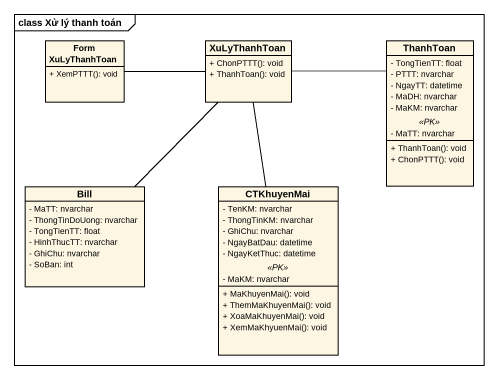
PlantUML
@startuml
mainframe class Xử lý thanh toán
hide circle
hide empty members
skinparam classAttributeIconSize 0
class "Form XuLyThanhToan" as Form_XuLyThanhToan {
  + XemPTTT(): void
}
class XuLyThanhToan {
  + ChonPTTT(): void
  + ThanhToan(): void
}
class ThanhToan {
  - TongTienTT: float
  - PTTT: nvarchar
  - NgayTT: datetime
  - MaDH: nvarchar
  - MaKM: nvarchar
  .. <<PK>> ..
  - MaTT: nvarchar
  --
  + ThanhToan(): void
  + ChonPTTT(): void
}
class Bill {
  - MaTT: nvarchar
  - ThongTinDoUong: nvarchar
  - TongTienTT: float
  - HinhThucTT: nvarchar
  - GhiChu: nvarchar
  - SoBan: int
}
class CTKhuyenMai {
  - TenKM: nvarchar
  - ThongTinKM: nvarchar
  - GhiChu: nvarchar
  - NgayBatDau: datetime
  - NgayKetThuc: datetime
  .. <<PK>> ..
  - MaKM: nvarchar
  --
  + MaKhuyenMai(): void
  + ThemMaKhuyenMai(): void
  + XoaMaKhuyenMai(): void
  + XemMaKhyuenMai(): void
}
Form_XuLyThanhToan -right- XuLyThanhToan
XuLyThanhToan -right- ThanhToan
XuLyThanhToan -- Bill
XuLyThanhToan -- CTKhuyenMai
@enduml
